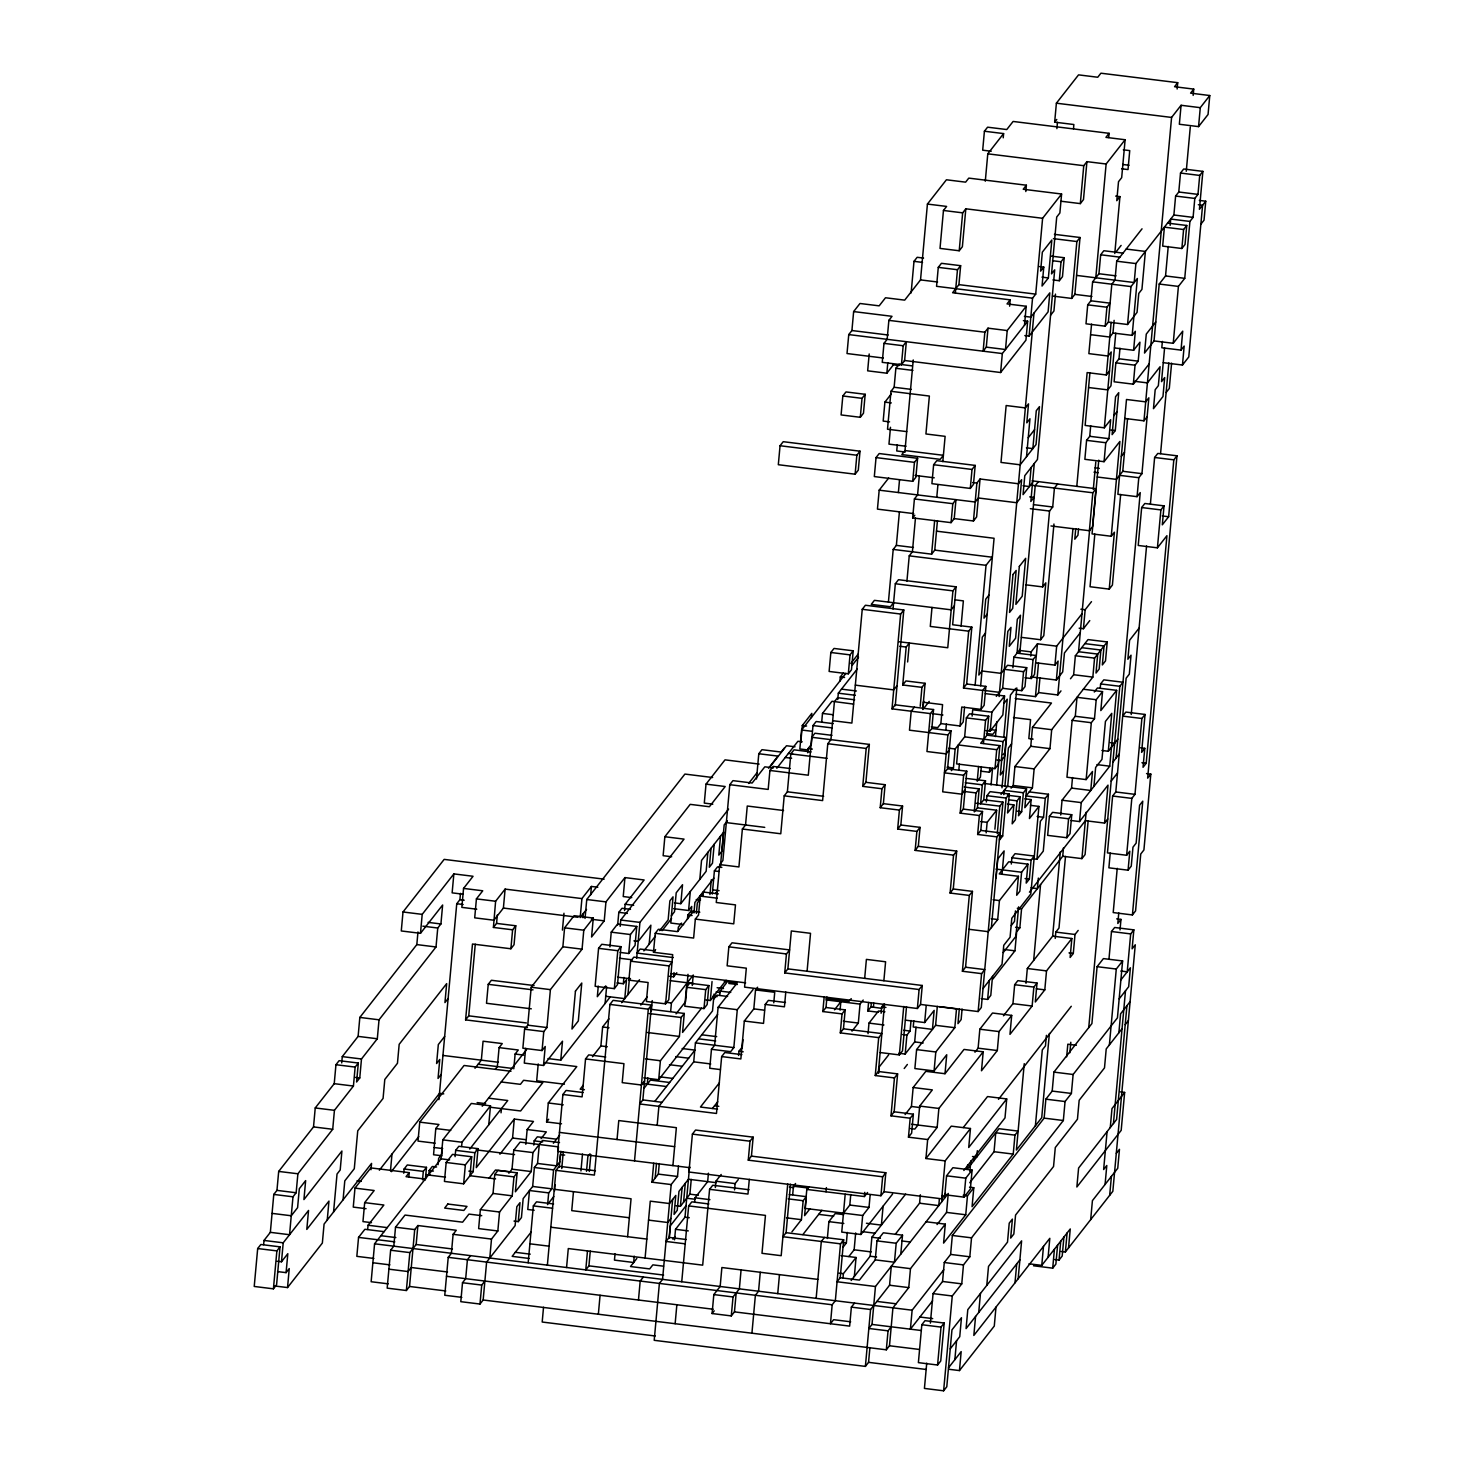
<?xml version="1.0" encoding="UTF-8"?>
<svg xmlns="http://www.w3.org/2000/svg" width="1464" height="1464" viewBox="0 0 1464 1464"><rect width="100%" height="100%" fill="white"/><g stroke="black" fill="none" stroke-linecap="round" stroke-linejoin="round"><path stroke-width="1.5" d="M257.682 1248.536L254.224 1286.453L273.42 1288.832L276.586 1284.788L280.045 1246.852L260.848 1244.491L257.682 1248.536L276.879 1250.897L280.045 1246.852M263.63 1244.656L264.014 1240.447L270.346 1232.34L273.786 1194.423L276.952 1190.378L278.691 1171.42L313.516 1126.914L315.236 1107.955L334.231 1083.671L335.951 1064.712L339.117 1060.668L358.314 1063.029L356.594 1082.006L359.76 1077.943L361.48 1058.984L377.309 1038.763L379.03 1019.804L436.016 946.97L437.754 928.011L440.92 923.967L442.64 905.008L420.479 933.318L401.282 930.958L403.003 911.981L444.159 859.386L604.138 879.15M273.42 1288.832L276.879 1250.897M277.208 1261.254L281.491 1261.767L283.211 1242.808L308.538 1210.454L306.8 1229.412L328.961 1201.084L327.241 1220.043M277.556 1271.594L286.084 1272.637L287.822 1253.678L281.491 1261.767M358.314 1063.029L355.148 1067.073L353.428 1086.05L334.433 1110.316L332.712 1129.275L297.887 1173.78L296.149 1192.757L292.983 1196.802L289.543 1234.719L270.346 1232.34M274.738 1285.978L287.53 1287.57L289.25 1268.593L286.084 1272.637M341.716 1062.937L342.283 1056.624L358.113 1036.384L359.833 1017.425L416.819 944.591L417.972 931.964M333.572 1211.954L337.031 1174.036L340.197 1169.992L341.917 1151.015L303.926 1199.583L305.647 1180.606L299.315 1188.713L297.595 1207.672L291.263 1215.761L272.066 1213.381M343.07 1199.821L344.79 1180.862L354.288 1168.711L357.747 1130.794L383.074 1098.421L384.794 1079.462L397.458 1063.285L399.178 1044.308L446.666 983.625L444.946 1002.584L448.112 998.539M408.822 1176.855L409.206 1172.646L370.813 1167.906L354.983 1188.128L353.263 1207.105L366.055 1208.678M384.08 1231.663L364.884 1229.284L358.552 1237.391L356.832 1256.35L373.906 1258.454M354.983 1188.128L374.18 1190.506L364.682 1202.639L362.962 1221.598L371.49 1222.66M370.996 1169.718L371.563 1163.404L324.075 1224.087L322.355 1243.046L287.53 1287.57M367.665 1229.467L368.05 1225.24L383.879 1205.018L364.682 1202.639M488.756 1124.791L490.495 1105.832L471.298 1103.453L442.805 1139.87L441.067 1158.829L374.583 1243.796L371.142 1281.732L388.198 1283.836M390.467 1170.907L392.004 1154.035M481.729 1215.669L468.938 1214.095L462.606 1222.184L405.016 1215.065L395.518 1227.216L393.798 1246.175L390.632 1250.219L387.173 1288.137L406.37 1290.516L409.536 1286.472L414.715 1229.577L417.88 1225.533L456.274 1230.272L453.108 1234.317L451.388 1253.294L448.222 1257.338L444.763 1295.256L461.837 1297.36M420.479 933.318L422.199 914.36L453.858 873.898L473.055 876.277L463.557 888.41L461.837 907.369L476.77 909.217M403.735 1173.213L404.119 1169.004L407.285 1164.96L426.482 1167.339L425.329 1179.966M510.991 1071.282L464.07 1065.481L419.747 1122.138L418.009 1141.096L435.083 1143.201M406.37 1290.516L409.829 1252.598L416.16 1244.491L417.88 1225.533M422.547 1179.801L423.316 1171.383L426.482 1167.339M453.858 873.898L452.138 892.857L462.807 894.175M428.769 1174.732L429.153 1170.523L432.319 1166.479L436.583 1166.991M419.747 1122.138L438.944 1124.498L435.778 1128.543L433.564 1154.748L442.091 1155.791M438.907 1099.665L456.75 903.727L459.916 899.683L460.483 893.369M438.084 1164.704L438.651 1158.372L441.817 1154.327L442.403 1148.014M495.564 1178.886L469.962 1175.72L471.701 1156.761L452.504 1154.382L446.172 1162.471L444.434 1181.43L463.63 1183.809L473.128 1171.676L474.867 1152.717L478.033 1148.654L458.836 1146.294L455.67 1150.338L455.084 1156.651M463.557 888.41L482.754 890.789L476.422 898.878L474.702 917.837L493.899 920.216L503.396 908.064L505.117 889.106L581.922 898.585L591.419 886.452L597.806 887.239M527.443 1027.527L465.589 1019.877L472.488 944.024L510.881 948.764L514.047 944.719L515.767 925.76L496.571 923.4L493.405 927.444L512.601 929.805L515.767 925.76M465.589 1019.877L468.754 1015.833L475.269 944.189M461.618 1146.458L462.002 1142.249L490.495 1105.832M463.63 1183.809L465.369 1164.85L471.701 1156.761M534.067 985.546L491.392 980.276L488.226 984.32L486.506 1003.279L531.304 1008.824M493.405 927.444L495.619 901.238L505.117 889.106M470.584 1255.655L467.419 1259.699L465.68 1278.676L462.514 1282.72L460.794 1301.679L479.991 1304.04L483.157 1299.995L486.615 1262.078L515.108 1225.661L516.829 1206.702L519.995 1202.658L518.274 1221.616L514.01 1221.086M496.571 923.4L497.339 914.963M478.033 1148.654L476.294 1167.631L514.285 1119.063L533.482 1121.442L527.15 1129.531L525.814 1144.281M480.357 1209.648L478.637 1228.607L497.833 1230.968L499.553 1212.009L512.217 1195.832L513.956 1176.873L517.121 1172.829L497.925 1170.45L494.759 1174.494L493.02 1193.453L480.357 1209.648L499.553 1212.009M474.995 1068.263L481.327 1060.174L483.065 1041.215L502.262 1043.576L499.096 1047.62L497.357 1066.597L495.253 1069.287M510.881 948.764L512.601 929.805M479.991 1304.04L481.729 1285.081L484.895 1281.037M501.036 1112.823L501.42 1108.614M489.781 1258.034L491.501 1239.075L497.833 1230.968M513.773 1068.793L515.127 1054.043L518.293 1049.999L499.096 1047.62M499.901 1154.218L512.565 1138.04L514.285 1119.063M624.579 910.571L625.146 904.24L644.142 879.974L624.945 877.595L605.95 901.879L604.229 920.838L591.566 937.015L593.286 918.056L574.089 915.695L564.592 927.828L562.871 946.787L531.212 987.248L527.754 1025.166L524.588 1029.21L522.868 1048.187L542.064 1050.548L545.23 1046.504L543.51 1065.463L524.295 1063.102L525.649 1048.352M508.85 1173.231L512.016 1169.187L513.754 1150.228L520.086 1142.121L558.479 1146.879L556.741 1165.838L537.544 1163.459L534.378 1167.503L532.658 1186.462L523.16 1198.613L521.44 1217.572L518.274 1221.616M517.121 1172.829L515.383 1191.788L531.212 1171.548L532.951 1152.589L542.449 1140.456L559.504 1142.561M538.221 1063.944L536.684 1080.798L564.409 1084.22M542.064 1050.548L543.784 1031.589L546.95 1027.545L550.409 989.627L582.068 949.166L583.788 930.189L593.286 918.056M533.793 1145.068L534.177 1140.859L537.343 1136.814L556.54 1139.193M528.175 1262.773L533.354 1205.897L536.519 1201.834L553.575 1203.957M537.544 1163.459L539.283 1144.5M562.432 930.098L563.969 913.243M561.517 1123.785L546.584 1121.955L548.305 1102.978L576.798 1066.579L544.809 1062.626M547.737 1203.426L548.689 1192.886L551.855 1188.841L553.575 1169.882L559.907 1161.794M547.975 1058.582L560.767 1060.156L562.505 1041.197L543.51 1065.463M543.528 1307.279L542.192 1322.029L655.25 1335.991M547.371 1265.152L556.009 1170.34L559.175 1166.296L595.427 1170.761M583.13 1092.547L566.074 1090.442L562.908 1094.486L557.729 1151.381L689.983 1167.705M554.453 1191.11L555.021 1184.797M581.922 898.585L580.183 917.562L586.515 909.455M559.248 1167.192L560.401 1154.565L564.665 1155.078M560.108 1159.689L560.877 1151.253M582.965 917.727L583.349 913.518M561.755 1168.565L563.292 1151.711M585.033 918.459L586.753 899.5L684.896 774.072L712.62 777.512M590.651 894.888L591.419 886.452M566.568 1267.513L568.288 1248.554L702.683 1265.152L709.582 1189.317L712.748 1185.254L749.019 1189.738M573.467 1191.678L571.747 1210.637L629.337 1217.755M605.785 1056.99L588.711 1054.885L585.545 1058.929L582.105 1096.865L562.908 1094.486M598.575 948.343L595.134 986.279L614.331 988.639L617.497 984.595L620.956 946.677L601.741 944.298L598.575 948.343L617.79 950.722L620.956 946.677M580.952 1170.944L582.489 1154.09M598.282 986.15L597.312 996.691L605.767 985.894M586.515 1171.273L587.869 1156.523L589.974 1153.833M589.297 1171.438L590.834 1154.584M592.444 1056.734L600.899 1045.937L602.619 1026.978L608.951 1018.889M609.902 946.915L611.238 932.165L617.57 924.077L636.767 926.438L635.047 945.396L628.715 953.503L620.187 952.442M605.089 1003.517L606.627 986.663M587.485 1250.933L585.765 1269.892L588.931 1265.848L590.267 1251.098M741.9 1054.629L724.826 1052.524L721.661 1056.569L716.482 1113.464L639.695 1103.966L642.861 1099.921L651.48 1005.109L613.087 1000.37L609.921 1004.414L594.402 1175.08L556.009 1170.34M617.662 924.974L618.814 912.347L621.98 908.284L630.508 909.345M614.331 988.639L617.79 950.722M620.169 926.346L620.736 920.033L684.054 839.11L664.857 836.731L663.137 855.69L671.665 856.751M624.945 877.595L623.225 896.554L631.753 897.615M616.93 982.948L623.335 983.735L623.92 977.421M628.715 953.503L630.435 934.526L636.767 926.438M598.355 1314.233L600.075 1295.274M665.589 1003.846L669.048 965.929L672.214 961.885L633.821 957.145L630.655 961.189L628.916 980.148L648.113 982.509L646.393 1001.486L665.589 1003.846L668.755 999.802L672.69 954.656L653.493 952.277L655.232 933.318L658.397 929.274L677.594 931.635L693.424 911.413M627.946 994.605L629.483 977.751M617.039 1139.523L618.778 1120.564L676.368 1127.683L672.909 1165.6M636.675 958.206L639.933 922.393L728.578 809.116M615.045 1253.806L614.459 1260.12L633.656 1262.499L634.241 1256.167M649.156 944.134L650.876 925.175L638.212 941.352L633.949 940.84M627.617 1236.714L631.057 1198.778L554.27 1189.299M634.516 1160.861L648.314 1009.172L651.48 1005.109M651.279 1011.148L652.23 1000.607M647.271 1084.147L647.838 1077.833M638.469 1300.014L640.189 1281.055L643.355 1277.011M643.757 1077.852L658.69 1079.7L660.41 1060.741L679.406 1036.457L681.126 1017.498L684.292 1013.454L650.162 1009.227M645.093 1258.034L650.272 1201.157L669.469 1203.536L675.801 1195.429L674.062 1214.406L677.228 1210.344L678.967 1191.385L688.464 1179.252L716.189 1182.674M678.473 1165.948L677.521 1176.47L671.189 1184.559L651.992 1182.198L653.713 1163.239M657.171 1125.304L658.892 1106.345L693.716 1061.839L695.437 1042.88L717.598 1014.552M655.158 1178.154L656.494 1163.404M669.377 976.268L673.641 976.799L674.026 972.59M670.658 1011.423L671.427 1002.986L692.545 976.012M677.96 931.36L678.344 927.133L681.51 923.089M674.41 902.885L680.815 903.672L682.535 884.714L676.203 892.802L674.483 911.761L671.317 915.823M651.992 1182.198L658.324 1174.11L659.276 1163.569M687.458 919.209L687.842 915L691.008 910.956L699.81 912.2M673.66 908.65L688.574 910.498L690.313 891.539M691.173 912.767L691.74 906.454L688.574 910.498M686.506 987.267L684.786 1006.226L703.983 1008.586L707.149 1004.542L708.887 985.583L689.672 983.204L686.506 987.267L705.721 989.627L708.887 985.583M684.292 1013.454L682.572 1032.413L701.567 1008.129M688.025 974.329L685.536 1001.724L676.039 1013.857M693.954 912.95L694.906 902.41L713.901 878.126M759.139 764.08L725.009 759.853L706.014 784.137L704.294 803.096L712.822 804.157M671.189 1184.559L662.552 1279.371L659.386 1283.416L654.207 1340.31L865.389 1366.406L868.555 1362.344L869.909 1347.594M718.33 893.882L703.397 892.034L700.231 896.096L698.511 915.055L695.345 919.099L693.625 938.058L655.232 933.318M696.37 913.39L697.34 902.867L700.506 898.823M699.81 879.407L701.531 860.429L723.692 832.119L721.972 851.078L718.806 855.122L720.526 836.164M685.207 1243.833L666.01 1241.454L669.176 1237.409L672.635 1199.474M669.268 1238.324L670.421 1225.679L686.25 1205.439M692.271 985.492L693.222 974.951M703.013 896.261L703.397 892.034M707.862 852.341L706.142 871.3L680.815 903.672M674.556 1239.843L675.508 1229.321L685.006 1217.17L689.599 1166.607M711.028 848.297L709.308 867.255L712.474 863.211L714.194 844.252M676.13 1205.787L680.394 1206.299L682.133 1187.341M709.948 894.541L711.303 879.791M683.56 1202.255L685.298 1183.296M712.291 894.083L714.395 870.897L717.561 866.853L721.825 867.383M675.142 1323.712L676.862 1304.753M751.435 1156.121L753.155 1137.162L695.565 1130.043L692.399 1134.106L688.94 1172.024L880.925 1195.74L884.091 1191.696L885.812 1172.737L751.435 1156.121L748.269 1160.165L882.646 1176.782L885.812 1172.737M703.983 1008.586L705.721 989.627M681.748 1281.75L688.666 1205.897L691.832 1201.852L708.887 1203.957M773.358 767.886L764.812 766.825L752.148 783.02L732.952 780.641L729.786 784.686L722.887 860.539L719.721 864.583L716.262 902.501L735.477 904.88L733.739 923.839L695.345 919.099M680.394 1206.299L689.892 1194.167L691.246 1179.417M720.343 867.017L724.186 824.891L727.352 820.847M706.051 999.967L710.314 1000.498L712.053 981.539M694.613 1202.017L694.997 1197.808L707.661 1181.631L708.43 1173.195M714.048 994.056L712.511 1010.91L658.69 1079.7M724.277 981.466L737.087 983.058L718.092 1007.324L714.633 1045.241L711.467 1049.304L709.747 1068.263L720.416 1069.58M719.684 995.3L720.068 991.091L726.4 983.003M784.722 972.919L786.442 953.961L789.608 949.916L732.018 942.798L728.852 946.842L727.132 965.801L746.329 968.18L744.59 987.139L917.379 1008.495L920.545 1004.45L922.265 985.473L787.888 968.875L784.722 972.919L919.099 989.518L922.265 985.473M783.533 810.507L747.262 806.024L745.542 824.982L742.376 829.027L738.917 866.944L719.721 864.583M780.056 445.733L778.317 464.71L855.122 474.19L858.288 470.145L860.009 451.187L783.222 441.689L780.056 445.733L856.843 455.231L860.009 451.187M715.347 1187.542L715.914 1181.21L721.185 1174.476M756.504 779.013L758.791 753.74L761.957 749.678L781.172 752.057L784.338 748.013M711.467 1049.304L730.664 1051.664L733.83 1047.62L737.289 1009.702L753.118 989.463M736.191 1292.913L734.452 1311.872L731.286 1315.916L712.09 1313.537L713.828 1294.579L720.16 1286.49L721.88 1267.531L817.864 1279.39M738.551 1055.471L738.936 1051.262L742.102 1047.217M757.638 987.23L755.534 989.92L753.814 1008.879L744.316 1021.03L740.857 1058.948L721.661 1056.569M742.175 1048.132L742.943 1039.696M790.139 768.527L773.083 766.422L769.918 770.467L768.179 789.425L729.786 784.686M734.544 1189.903L735.111 1183.589L738.277 1179.545M731.286 1315.916L733.025 1296.958L739.357 1288.869L741.077 1269.892M748.269 1160.165L749.989 1141.206L753.155 1137.162M749.312 1179.307L747.976 1194.057L709.582 1189.317M785.473 1002.492L768.399 1000.388L765.233 1004.432L763.513 1023.391L744.316 1021.03M811.074 751.947L794 749.824L790.834 753.887L787.376 791.804L784.21 795.849L780.769 833.766L742.376 829.027M773.779 1002.822L774.731 992.299L755.534 989.92M845.881 673.367L801.577 730.005L799.838 748.964L808.384 750.026M800.79 742.358L802.309 725.504L811.806 713.371L811.422 717.58M751.929 1333.21L755.387 1295.274L758.553 1291.23L760.274 1272.271M785.784 992.061L784.429 1006.811L765.233 1004.432M787.888 968.875L791.329 930.958L810.525 933.318L807.085 971.254M807.725 752.771L808.11 748.562L811.276 744.517L812.996 725.558L816.162 721.514L833.217 723.619M831.991 735.349L814.917 733.244L811.751 737.289L808.311 775.206L769.918 770.467M842.825 395.975L841.086 414.934L860.301 417.295L863.467 413.251L865.187 394.292L845.991 391.931L842.825 395.975L862.022 398.336L865.187 394.292M1025.806 191.546L1026.374 185.214L968.784 178.114L965.618 182.158L946.421 179.779L927.426 204.063L920.527 279.899L904.697 300.138L885.5 297.759L879.169 305.848L859.972 303.487L853.64 311.576L851.92 330.535L848.754 334.579L847.016 353.538L883.286 358.021M821.725 721.844L822.494 713.426L831.991 701.274L853.604 704.111M830.838 652.487L829.118 671.445L848.315 673.824L851.481 669.78L853.201 650.803L834.004 648.442L830.838 652.487L850.035 654.866L853.201 650.803M777.75 1293.609L779.47 1274.65M787.724 1184.047L781.19 1255.691L761.994 1253.312L765.452 1215.395L688.666 1205.897M854.647 699.792L837.573 697.688L834.407 701.732L830.948 739.668L827.782 743.712L822.622 800.588L784.21 795.849M786.095 1232.67L843.685 1239.788L840.519 1243.833L782.929 1236.714L786.095 1232.67L790.505 1184.211M855.122 474.19L856.843 455.231M860.301 417.295L862.022 398.336M792.683 1194.624L793.451 1186.206L795.556 1183.498M837.737 699.518L838.323 693.186L857.318 668.92M869.195 353.977L867.658 370.831L886.855 373.21L893.186 365.103M839.915 681.163L840.299 676.954L843.465 672.909M848.315 673.824L850.035 654.866M791.933 1231.81L801.43 1219.677L803.15 1200.718L806.316 1196.674L789.261 1194.551M808.915 1186.737L806.81 1189.427L805.09 1208.404L862.68 1215.504L869.012 1207.416L870.165 1194.789M822.823 1011.551L825.989 1007.506L845.186 1009.867L842.02 1013.911L822.823 1011.551L824.177 996.801M806.316 1196.674L804.596 1215.632L809.867 1208.88M853.64 311.576L892.034 316.315L888.868 320.36L887.147 339.319L883.982 343.363L882.243 362.34L901.44 364.701L904.606 360.656L906.344 341.698L903.178 345.742L901.44 364.701M825.989 1007.506L826.959 996.966M895.254 705.721L903.8 609.994L865.407 605.254L862.241 609.298L851.883 723.07L832.687 720.691M876.039 457.592L874.319 476.569L912.713 481.308L915.878 477.264L917.599 458.305L879.205 453.547L876.039 457.592L914.433 462.35L917.599 458.305M886.855 373.21L887.806 362.669M891.228 394.036L884.897 402.124L883.176 421.083L889.581 421.87M888.685 478.014L879.187 490.166L877.448 509.124L913.719 513.608M911.834 365.835L899.024 364.243L895.858 368.288L894.138 387.265L890.972 391.309L887.513 429.227L906.71 431.606M890.496 427.287L888.959 444.141L906.033 446.245M840.08 1010.16L840.848 1001.724L834.517 1009.831M816.143 1298.348L821.322 1241.472L824.488 1237.409M840.299 1032.889L843.465 1028.826L881.859 1033.584L878.693 1037.628L840.299 1032.889L842.02 1013.911M862.735 786.369L865.901 782.325L885.098 784.704L881.932 788.748L862.735 786.369L866.194 748.452L869.36 744.407L811.751 737.289M826.007 1191.806L826.391 1187.597M843.465 1028.826L845.186 1009.867M865.901 782.325L869.36 744.407M897.304 444.653L896.737 450.967L905.264 452.028M911.12 292.946L913.994 261.342L917.159 257.298L923.546 258.085M827.361 1238.489L828.88 1221.635L835.212 1213.546L843.758 1214.608M888.41 602.088L893.205 549.421L896.371 545.377L899.427 511.668M898.384 492.526L899.518 479.899M904.99 450.564L943.383 455.304L940.217 459.348L901.824 454.609L904.99 450.564L913.243 359.961M893.022 609.042L895.327 583.752L898.493 579.707L956.084 586.826L952.643 624.744L971.84 627.123L966.661 683.999L963.495 688.043L982.692 690.422L985.858 686.378L966.661 683.999M840.519 1243.833L835.34 1300.727L832.174 1304.772L830.454 1323.731L833.62 1319.686L850.676 1321.791M851.993 1031.15L858.325 1023.061L860.045 1004.103L863.211 1000.058M845.204 1194.185L841.745 1232.102L860.942 1234.481L892.601 1194.02M864.675 978.373L866.395 959.396L885.592 961.775L883.872 980.734M880.212 807.707L883.378 803.663L902.574 806.024L899.408 810.086L880.212 807.707L881.932 788.748M937.051 1224.544L946.549 1212.412L948.269 1193.453L875.454 1286.508L837.06 1281.75L840.226 1277.706L843.685 1239.788M883.378 803.663L885.098 784.704M891.997 708.851L895.163 704.806L933.556 709.546L930.39 713.59L891.997 708.851L900.635 614.038L903.8 609.994M912.713 481.308L914.433 462.35M843.008 1277.889L843.392 1273.662L856.056 1257.485L841.123 1255.636M843.191 1247.017L846.357 1242.973L847.308 1232.432M843.484 1213.144L849.815 1205.055L850.767 1194.514M878.473 1012.246L867.823 1010.929L868.573 1002.492M906.93 581.117L909.236 555.844L912.401 551.8L915.457 518.073M951.069 522.648L952.808 503.689L955.974 499.645L954.235 518.604L951.069 522.648L912.676 517.908L914.414 498.95L917.58 494.905L919.301 475.946M868.042 1033.657L868.994 1023.116L878.492 1010.984L884.897 1011.77M867.823 1010.929L870.989 1006.884L871.373 1002.675M1009.611 306.177L1010.178 299.846L952.588 292.745L958.92 284.638L960.64 265.679L941.444 263.319L938.278 267.363L936.557 286.322L1032.541 298.18L1035.707 294.136L1042.606 218.282L1061.601 194.017L1023.208 189.259L1026.374 185.214M927.426 204.063L946.622 206.424L943.457 210.468L940.016 248.404L959.213 250.765L962.379 246.721L965.819 208.803L1042.606 218.282M873.404 1007.342L873.788 1003.115M902.739 684.987L905.905 680.943L925.102 683.304L921.936 687.348L902.739 684.987L906.179 647.051L909.345 643.007L907.625 661.966M848.846 1256.533L854.134 1249.799L855.671 1232.944M854.537 1303.088L851.371 1307.132L849.651 1326.11L734.452 1311.872M854.336 1276.443L856.056 1257.485M860.942 1234.481L862.68 1215.504M806.81 1189.427L864.401 1196.546L864.785 1192.336M875.252 1075.546L878.418 1071.502L897.615 1073.881L894.449 1077.925L875.252 1075.546L878.693 1037.628M881.09 1013.253L881.657 1006.921L883.762 1004.231M897.67 829.045L900.836 825.001L920.051 827.361L916.885 831.406L897.67 829.045L899.408 810.086M878.418 1071.502L884.549 1004.084M900.836 825.001L902.574 806.024M933.629 464.71L931.909 483.669L970.303 488.427L973.469 484.383L975.189 465.406L936.795 460.666L933.629 464.71L972.023 469.45L975.189 465.406M878.583 1073.313L879.15 1067L888.648 1054.867M893.205 549.421L931.598 554.161L934.654 520.452M936.777 497.284L937.93 484.639M955.37 292.91L957.474 269.724L960.64 265.679M959.213 250.765L962.653 212.847L965.819 208.803M851.17 1280.488L870.165 1256.222L871.885 1237.245L905.649 1194.093M920.216 706.307L921.936 687.348M931.598 554.161L934.764 550.116L937.454 520.617M942.816 461.636L945.122 436.345L925.925 433.966L929.366 396.049L890.972 391.309M922.796 708.594L925.102 683.304M932.001 607.45L930.281 626.427L968.674 631.167L971.84 627.123M923.656 701.073L922.887 709.491L929.219 701.402M865.389 1366.406L870.568 1309.511L889.563 1285.227L891.283 1266.269L910.48 1268.648L945.305 1224.142L926.108 1221.763M880.925 1195.74L882.646 1176.782M840.226 1277.706L859.423 1280.085L875.252 1259.864L876.991 1240.886L883.323 1232.798L902.519 1235.177L900.781 1254.136M891.21 1326.805L888.044 1330.849L868.847 1328.47L872.013 1324.426L875.454 1286.508M890.99 1115.842L894.156 1111.798L913.353 1114.177L910.187 1118.221L890.99 1115.842L894.449 1077.925M915.146 850.383L918.312 846.32L956.706 851.078L953.54 855.122L915.146 850.383L916.885 831.406M883.103 1206.153L881.383 1225.112L866.45 1223.264M894.156 1111.798L897.615 1073.881M880.139 1052.543L899.335 1054.904L903.746 1006.445M918.312 846.32L920.051 827.361M930.39 713.59L926.95 751.526L946.147 753.887L949.312 749.842M1108.706 137.525L1109.09 133.315L1013.106 121.457L1006.774 129.546L987.578 127.185L984.412 131.229L982.692 150.188L991.22 151.25M906.527 1006.628L902.501 1050.859L899.335 1054.904M928.67 732.549L931.836 728.505L933.556 709.546M898.786 1053.256L905.173 1054.043L906.911 1035.085L910.077 1031.04L911.029 1020.5M985.29 181.225L987.779 153.83L1003.609 133.59L984.412 131.229M913.811 1020.683L913.243 1026.996L932.44 1029.375L934.16 1010.398L924.662 1022.549L905.466 1020.17M931.287 726.858L937.674 727.645L940.84 723.6L942.578 704.642L923.381 702.263M956.084 586.826L952.918 590.87L947.757 647.747L898.695 641.689M483.157 1299.995L886.324 1349.808L888.044 1330.849M902.519 1235.177L896.188 1243.265L894.449 1262.224L875.252 1259.864M917.379 1008.495L919.099 989.518M905.173 1054.043L914.671 1041.911L916.025 1027.161M886.324 1349.808L889.49 1345.764L892.93 1307.828L908.76 1287.606L910.48 1268.648M905.1 1114.58L911.432 1106.491L913.152 1087.514L925.815 1071.337L945.012 1073.716L964.007 1049.432L983.204 1051.811L938.881 1108.449L937.161 1127.408L927.664 1139.541L908.467 1137.18L910.187 1118.221M937.326 1006.354L935.606 1025.331L916.61 1049.596L914.872 1068.555L934.069 1070.934L946.732 1054.739L945.012 1073.716M945.836 730.262L946.403 723.93M913.353 1114.177L911.633 1133.136L908.467 1137.18M931.836 728.505L951.033 730.884L947.867 734.928L942.688 791.823L961.885 794.183L965.051 790.139M970.303 488.427L972.023 469.45M988.017 328.174L984.851 332.218L983.131 351.177L986.297 347.133L988.017 328.174L1007.214 330.553L1026.209 306.269L1007.012 303.908L1010.178 299.846M1003.224 137.817L1003.609 133.59M947.574 768.801L966.789 771.18L963.623 775.225L944.426 772.846L947.574 768.801L951.033 730.884M924.662 1022.549L926.2 1005.695M961.079 626.153L963.367 600.881L954.839 599.819M913.152 1087.514L932.348 1089.893L919.685 1106.07L917.965 1125.047L914.799 1129.092L910.535 1128.561M954.235 518.604L973.45 520.983L976.891 483.065L980.056 479.002L1018.45 483.761L1021.616 479.716L1019.896 498.675L1016.73 502.719L978.336 497.98L975.17 502.024L879.187 490.166M951.307 770.65L953.43 767.941L955.15 748.982L964.648 736.85L966.368 717.891L969.534 713.828L988.731 716.207L987.011 735.166L980.679 743.255L999.875 745.634L998.155 764.592L994.989 768.637L956.596 763.897L958.316 744.938L996.71 749.678L999.875 745.634M980.056 479.002L976.616 516.938L973.45 520.983M940.84 723.6L960.036 725.979L961.775 707.021L980.971 709.381L984.137 705.337L985.858 686.378M963.495 688.043L968.674 631.167M958.792 770.393L959.378 764.062M964.556 707.185L963.202 721.935L960.036 725.979M895.309 1234.225L919.575 1203.207L920.344 1194.789M943.786 1269.745L912.127 1310.207L910.407 1329.166L932.568 1300.856M925.943 1158.518L951.271 1126.145L970.467 1128.506L945.14 1160.879L925.943 1158.518L927.664 1139.541M950.099 893.04L953.265 888.996L972.462 891.375L969.296 895.419L950.099 893.04L953.54 855.122M934.069 1070.934L935.807 1051.976L954.803 1027.691L956.523 1008.733L939.449 1006.628M953.265 888.996L956.706 851.078M960.164 813.142L963.33 809.098L982.527 811.477L979.361 815.521L960.164 813.142L963.623 775.225M904.331 360.473L1000.607 372.515L1002.328 353.556L1027.655 321.183L1023.391 320.653M963.33 809.098L966.789 771.18M972.133 716.116L972.7 709.784L991.897 712.163L1004.56 695.986L985.364 693.607M1007.214 330.553L1005.494 349.512L986.297 347.133M975.097 685.408L986.022 565.324L992.354 557.235L934.764 550.116M921.826 1324.719L918.386 1362.636L937.582 1365.015L940.748 1360.971L944.189 1323.035L924.992 1320.674L921.826 1324.719L941.023 1327.098L944.189 1323.035M980.66 685.756L994.074 538.276L936.484 531.158M980.971 709.381L982.692 690.422M979.16 788.876L975.994 792.921L974.274 811.88L977.44 807.835L979.16 788.876L964.227 787.028M978.574 766.441L977.238 781.19L980.404 777.146L981.356 766.605M939.357 1199.254L938.772 1205.586L919.575 1203.207M926.73 1363.149L924.424 1388.421L943.621 1390.8L946.787 1386.756L951.966 1329.861L961.464 1317.728L959.744 1336.687L950.246 1348.838M930.372 1323.108L933.062 1293.609L942.56 1281.476L944.28 1262.517L950.612 1254.428L952.332 1235.47L1044.143 1118.13L1045.863 1099.171L1052.195 1091.083L1053.915 1072.106L1091.906 1023.556L1097.085 966.679L1103.417 958.591L1122.614 960.951L1117.435 1017.846L1073.13 1074.485L1071.392 1093.443L1065.06 1101.532L1063.34 1120.509L971.529 1237.83L969.809 1256.789L963.477 1264.896L961.756 1283.855L952.259 1295.988L943.621 1390.8M884.091 1191.696L941.681 1198.815L945.14 1160.879M962.397 971.254L965.563 967.21L984.76 969.589L981.594 973.633L962.397 971.254L969.296 895.419M941.938 1201.541L942.523 1195.21M959.304 1008.897L957.968 1023.647L961.134 1019.603L962.086 1009.062M983.46 743.438L985.565 720.251L988.731 716.207M944.847 1194.752L946.567 1175.793L952.899 1167.705L972.096 1170.084L970.376 1189.043L964.044 1197.131L944.847 1194.752L941.681 1198.815M965.563 967.21L972.462 891.375M977.641 834.48L980.807 830.436L1000.004 832.815L996.838 836.859L977.641 834.48L979.361 815.521M985.492 780.788L982.326 784.832L980.606 803.791L983.771 799.747L985.492 780.788L966.295 778.409M945.104 1197.497L945.488 1193.27M1024.489 325.228L1026.209 306.269M980.807 830.436L982.527 811.477M945.305 1224.142L943.585 1243.101L965.746 1214.772L967.466 1195.814L973.798 1187.725L969.534 1187.194M985.913 730.591L990.176 731.122L991.897 712.163M1027.655 321.183L1025.935 340.142L1000.607 372.515M986.352 802.016L986.937 795.702L990.103 791.658L1009.3 794.019L1007.561 812.978L1013.893 804.889L1007.506 804.102M980.88 771.18L989.408 772.223L989.792 768.014M1024.837 335.585L1029.101 336.098L1032.541 298.18M937.582 1365.015L941.023 1327.098M986.169 832.87L987.139 822.347L996.636 810.214L977.44 807.835M991.036 785.033L992.574 768.179L989.408 772.223M995.447 736.575L996.783 721.844M999.089 696.553L1033.987 313.095M994.989 768.637L996.71 749.678M996.307 696.388L1002.639 688.3L1007.818 631.405L1010.984 627.361L1009.263 646.319L1015.595 638.231L1017.315 619.272L1020.481 615.228L1017.023 653.145L1036.219 655.524L1033.053 659.569L1031.333 678.527L1024.928 677.741M1073.478 128.74L1073.862 124.531L1054.666 122.153L1056.386 103.194L1078.547 74.865L1097.744 77.244L1100.91 73.2L1177.715 82.679L1177.129 89.011M1004.56 695.986L1002.84 714.944L990.176 731.122M996.6 785.381L998.906 760.091M1026.52 456.695L1029.961 418.777L1026.795 422.822L1028.515 403.863L1025.349 407.907L1006.152 405.528L1000.992 462.423L1020.188 464.802L1036.018 444.562L1039.458 406.644L1036.292 410.689L1032.852 448.606L1026.447 447.819M1043.777 267.089L1042.039 286.047L1048.37 277.959L1051.829 240.023L1042.331 252.156L1040.611 271.133L1043.777 267.089L1039.495 266.558M1056.88 128.649L1057.447 122.317M920.545 1004.45L978.135 1011.551L981.594 973.633M994.898 829.173L996.636 810.214M997.057 760.017L1001.321 760.548L1003.041 741.589L1006.207 737.545L987.011 735.166M1001.87 758.151L1000.333 775.005L1003.499 770.961M1003.792 737.087L1007.25 699.17L1004.084 703.214M964.044 1197.131L965.764 1178.172L972.096 1170.084M996.838 836.859L981.301 1007.506L978.135 1011.551M970.467 1128.506L968.729 1147.483L1006.72 1098.933L987.523 1096.554L963.257 1127.573M997.295 833.547L999.802 806.152L1002.968 802.107L983.771 799.747M1006.207 737.545L1004.487 756.504L1001.321 760.548M967.649 1164.96L967.265 1169.169L998.924 1128.707L1018.121 1131.086L1014.955 1135.131L1013.234 1154.09L972.078 1206.684L973.798 1187.725M974.951 1052.213L978.117 1048.169L979.837 1029.21L992.501 1013.015L1011.697 1015.394L1009.977 1034.353L1032.138 1006.024L1033.859 987.065L1037.024 983.021L1017.828 980.66L1014.662 984.705L1012.942 1003.664L1003.444 1015.796M1001.98 787.815L1010.416 695.107L1015.687 688.373M1012.905 667.73L1013.857 657.19L1020.188 649.101M1031.114 467.565L1029.393 486.542L1022.988 485.737M991.366 927.609L1000.004 832.815M996.051 877.961L997.789 859.002L1004.121 850.913L1002.016 874.081M1002.968 802.107L999.509 840.043L1002.675 835.999L1006.134 798.063L1009.3 794.019M1003.81 794.604L1004.194 790.377L1023.391 792.756L1026.557 788.712L983.899 783.441M969.863 1171.438L970.815 1160.915M1004.944 785.875L1008.403 747.958L1011.569 743.913M1034.279 463.521L1030.839 501.457L1034.005 497.394L1029.741 496.882M954.839 1359.708L956.578 1340.731M981.228 998.631L987.633 999.418L989.353 980.459M983.204 1051.811L981.484 1070.77L997.313 1050.53L999.034 1031.571L1011.697 1015.394M973.597 1161.08L973.981 1156.871M1007.726 786.04L1016.821 687.934M1019.804 653.31L1035.231 485.664L1038.397 481.619M1061.601 194.017L1059.881 212.975L1056.715 217.02L1051.536 273.896L1054.702 269.852L1037.445 459.476L1024.782 475.672L1023.061 494.631L1032.559 482.479M992.519 976.415L990.799 995.374L987.633 999.418M969.003 929.292L988.2 931.671L997.698 919.52L999.436 900.561L1018.432 876.296L999.217 873.917L1008.714 861.784L1027.929 864.144L1026.191 883.103L1029.357 879.059L1031.077 860.1L1034.243 856.056L1015.046 853.677L1011.88 857.739L1011.313 864.053M977.348 1150.704L976.763 1157.036L972.499 1156.505M1055.471 294.118L1053.934 310.972L1050.768 315.016M948.782 1369.261L959.451 1370.579L961.171 1351.601L948.507 1367.797M1011.093 788.163L1013.216 785.473L1014.936 766.514L1030.766 746.274L1032.486 727.315L1051.481 703.049L1015.211 698.566M1002.639 688.3L1021.835 690.66L1023.556 671.702L1026.721 667.657L1007.525 665.278L1001.193 673.367L981.996 671.006L978.83 675.05L982.289 637.133L985.455 633.088M1052.909 279.935L1059.314 280.722L1061.034 261.763L1064.2 257.719L1051.408 256.145M1013.893 804.889L1012.173 823.848L1015.339 819.803L1017.059 800.845L1020.225 796.8L1007.433 795.227M1026.721 667.657L1025.001 686.616L1021.835 690.66M1064.2 257.719L1062.48 276.678L1059.314 280.722M1030.747 656.092L1031.132 651.883L1037.464 643.794L1056.66 646.155L1081.987 613.782M1020.225 796.8L1018.505 815.759L1021.671 811.715L1023.391 792.756M975.573 1316.465L973.835 1335.424L1049.816 1238.324L1048.096 1257.283M1037.464 643.794L1034.499 674.483L1031.333 678.527M1025.569 584.795L1042.642 586.899L1049.542 511.046L1052.707 507.002L1054.428 488.043L1057.594 483.998M978.739 1312.421L980.459 1293.462M1018.432 876.296L1016.693 895.254L1019.859 891.21L1021.598 872.233L1027.929 864.144M1015.449 910.901L1014.479 921.442L1011.313 925.486M1026.557 788.712L1024.837 807.671L1031.168 799.582L1024.763 798.795M969.772 1182.729L994.038 1151.711L995.758 1132.752L1014.955 1135.131M1016.254 694.247L1035.451 696.626L1038.525 662.918M1021.433 637.371L1040.63 639.731L1045.808 582.855L1042.642 586.899M1052.488 296.057L1071.685 298.418L1076.864 241.542L1080.029 237.497L1054.428 234.332M1061.126 201.245L1080.322 203.606L1083.763 165.688L1086.929 161.644L1106.125 164.005L1125.121 139.739L1105.924 137.36L1109.09 133.315M1018.615 906.857L1015.924 936.356L1003.261 952.533M992.793 979.141L1014.936 950.813L1016.675 931.854L1019.841 927.81L1021.561 908.851L1062.718 856.257L1063.486 847.821M1035.451 696.626L1038.616 692.582L1039.952 677.832M1053.952 524.021L1043.795 635.687L1040.63 639.731M1071.685 298.418L1074.851 294.374L1080.029 237.497M1086.929 161.644L1083.488 199.561L1080.322 203.606M986.791 1285.355L988.511 1266.397L1007.506 1242.131L1009.227 1223.154L1012.393 1219.109L1010.672 1238.086L1013.838 1234.024L1015.559 1215.065L1053.549 1166.515L1055.288 1147.556L1077.449 1119.228L1079.169 1100.269L1104.496 1067.897L1106.217 1048.938L1122.046 1028.716M1031.168 799.582L1029.448 818.541L1038.946 806.408L1030.4 805.346M1029.247 791.896L1048.444 794.257L1045.278 798.301L1026.081 795.94L1032.413 787.852L1034.133 768.893L1049.963 748.653L1051.683 729.694L1092.839 677.1L1094.56 658.123L1107.223 641.946L1088.026 639.585L1075.363 655.762L1073.643 674.721L1070.477 678.765M1006.72 1098.933L1004.999 1117.892L963.843 1170.486M1038.946 806.408L1030.802 893.973L1011.807 918.257L1010.087 937.216L1003.755 945.305L1002.016 964.282L983.021 988.548M995.996 1307.096L994.276 1326.073L959.451 1370.579M1032.669 858.709L1036.933 859.24L1040.373 821.322L1043.539 817.278L1045.278 798.301M1025.989 983.259L1027.325 968.509L1052.653 936.137L1060.32 851.865M1035.743 662.753L1054.94 665.114L1056.66 646.155M1123.034 253.107L1103.838 250.728L1100.672 254.773L1098.952 273.731L1092.62 281.838L1090.881 300.797L1087.715 304.841L1085.995 323.8L1105.192 326.179L1108.358 322.135L1111.816 284.199L1114.982 280.155L1116.703 261.196L1142.03 228.823M1038.342 878.089L1037.39 888.611L1030.985 887.824M1030.784 676.88L1056.368 680.028L1058.106 661.069L1054.94 665.114M1048.444 794.257L1043.265 851.151L1036.933 859.24M1024.251 1063.651L1016.4 1150.045L1041.727 1117.673L1049.395 1033.401M1033.657 960.421L1040.556 884.567M1038.616 692.582L1057.813 694.961L1072.966 528.504M1076.79 486.377L1087.148 372.588L1106.345 374.967L1109.511 370.923M1091.558 324.13L1088.868 353.629L1108.065 356.008L1111.231 351.964L1104.332 427.817L1085.135 425.438L1089.93 372.771M1095.786 277.794L1106.125 164.005M1049.395 816.418L1047.657 835.377L1066.853 837.737L1070.019 833.693L1071.758 814.734L1052.561 812.355L1049.395 816.418L1068.592 818.779L1071.758 814.734M1075.747 528.669L1074.777 539.209L1077.943 535.165L1078.529 528.852M1037.024 983.021L1035.304 1001.98L1044.802 989.847L1046.522 970.888L1071.849 938.516L1052.653 936.137M1090.698 425.768L1089.747 436.309L1086.581 440.353L1084.861 459.312L1104.057 461.691L1119.887 441.451L1111.249 536.263L1092.053 533.903L1098.769 460.154M1014.991 1282.83L1016.73 1263.871M1018.157 1278.786L1021.616 1240.85L967.796 1309.639L966.075 1328.598L1019.896 1259.827M1060.705 814.972L1062.059 800.222L1071.556 788.09L1072.508 777.549M1105.192 326.179L1106.912 307.22L1110.078 303.158L1090.881 300.797M1083.342 689.233L1102.538 691.612L1096.207 699.701L1077.01 697.322L1075.29 716.28L1072.124 720.325L1066.945 777.219L1086.142 779.598L1092.473 771.491L1090.753 790.469L1071.556 788.09M1050.987 525.96L1089.381 530.718L1092.821 492.782L1095.987 488.738L1032.01 480.833M1035.396 1125.761L1042.295 1049.926L1045.461 1045.863L1046.412 1035.341M1089.655 529.511L1078.529 651.718L1097.726 654.079L1096.005 673.056L1099.171 668.993L1100.891 650.034L1081.695 647.674M1093.297 489.488L1095.786 462.093M1114.781 253.51L1119.942 196.615L1115.678 196.103M1125.121 139.739L1121.68 177.656L1118.514 181.701L1116.776 200.678L1119.942 196.615M1095.987 488.738L1092.547 526.656L1089.381 530.718M1106.345 374.967L1111.139 322.3M1055.233 938.424L1055.819 932.092L1058.984 928.048L1065.499 856.422M1079.151 628.184L1083.433 628.715L1085.153 609.738L1091.485 601.649M1066.853 837.737L1068.592 818.779M1090.607 334.67L1109.804 337.049L1112.969 333.005L1114.122 320.36M1094.834 534.067L1090.04 586.735L1109.236 589.114L1112.402 585.069L1120.655 494.466M1104.057 461.691L1105.778 442.732L1108.943 438.669L1110.664 419.711L1104.332 427.817M1115.751 333.17L1110.956 385.837L1107.791 389.882L1088.594 387.521M1119.978 348.249L1119.008 358.79L1115.842 362.834L1114.122 381.793L1133.319 384.172L1149.149 363.932M1070.989 820.499L1079.517 821.56L1081.255 802.601L1109.749 766.184L1116.648 690.331L1097.451 687.97L1094.285 692.014M1115.275 430.581L1118.734 392.663L1115.568 396.707L1112.109 434.625L1115.275 430.581L1111.011 430.068M1028.972 1263.798L1041.764 1265.372L1043.484 1246.413M1071.849 938.516L1070.129 957.474L1073.295 953.43L1075.015 934.471L1078.181 930.427M1086.142 779.598L1091.321 722.704L1094.486 718.659L1096.207 699.701M1108.358 322.135L1127.554 324.496L1131.013 286.578L1137.345 278.489L1132.166 335.366L1112.969 333.005M1062.718 856.257L1081.914 858.618L1086.142 812.264M1199.345 200.403L1205.75 201.209L1199.419 209.297L1202.877 171.38L1183.681 169L1180.515 173.045L1178.776 192.004L1175.61 196.048L1173.89 215.007L1135.899 263.575L1134.179 282.534L1076.589 275.415M1066.67 1056.843L1067.823 1044.198L1076.351 1045.259M1088.155 820.865L1085.08 854.573L1081.914 858.618M1100.233 688.135L1100.617 683.926L1103.783 679.863L1122.979 682.242L1119.814 686.287L1088.74 1027.6M1109.236 589.114L1114.415 532.219L1111.249 536.263M1093.919 786.406L1095.639 767.447L1101.971 759.359L1105.43 721.441L1111.762 713.352L1108.303 751.27L1101.898 750.483M1102.538 691.612L1100.818 710.571L1116.648 690.331M1114.397 347.92L1133.612 350.28L1135.332 331.322L1132.166 335.366M1069.836 1052.799L1070.806 1042.258M1107.223 641.946L1105.503 660.904L1102.337 664.949L1104.057 645.99L1084.861 643.629M1097.231 477.008L1116.428 479.387L1122.76 471.28L1127.554 418.613M1033.493 1265.774L1052.707 1268.153L1054.428 1249.195M1133.319 384.172L1135.039 365.195L1138.205 361.151L1139.944 342.192L1133.612 350.28M1057.594 1245.15L1055.873 1264.109L1052.707 1268.153M1054.757 1259.534L1059.039 1260.065L1060.759 1241.106M1063.925 1237.043L1062.205 1256.021L1059.039 1260.065M1061.089 1251.446L1065.371 1251.976L1067.091 1232.999M1029.43 892.18L1085.373 820.7L1104.57 823.079L1108.01 785.143L1079.517 821.56M1068.537 1247.914L1070.257 1228.955L1041.764 1265.372M1137.071 496.662L1138.791 477.703L1141.957 473.659L1148.856 397.805L1145.69 401.85L1126.493 399.489L1117.874 494.301L1137.071 496.662L1140.236 492.618L1116.08 758.096M1124.773 418.448L1143.97 420.827L1171.584 117.431L1181.082 105.28L1200.279 107.659L1209.776 95.526L1190.58 93.147L1193.746 89.103L1174.549 86.724L1177.715 82.679M1139.084 628.129L1129.586 640.28L1127.866 659.239L1131.032 655.195L1129.311 674.154L1126.145 678.198L1115.788 791.969L1112.622 796.013L1107.443 852.908L1126.639 855.269L1129.805 851.225L1128.085 870.183L1108.889 867.823L1110.224 853.073M1155.755 321.97L1146.275 334.103L1144.537 353.062L1154.035 340.929L1159.214 284.034L1165.545 275.946L1168.235 246.446M1150.411 503.836L1154.62 457.482L1157.786 453.437L1176.983 455.798L1173.817 459.842L1168.638 516.737L1162.306 524.826L1164.045 505.867L1144.83 503.488L1141.664 507.532L1138.223 545.468L1157.42 547.829L1166.918 535.696L1146.202 763.238L1143.036 767.282L1144.775 748.324L1140.511 747.793M1170.157 225.383L1170.724 219.069L1189.921 221.43L1193.087 217.386L1194.807 198.427L1197.973 194.383L1199.711 175.424L1202.877 171.38M1181.082 105.28L1179.344 124.257L1198.559 126.618L1208.056 114.485L1209.776 95.526M1162.379 341.423L1161.812 347.755L1181.009 350.116L1184.175 346.071L1182.455 365.03L1163.258 362.669M1108.98 958.92L1111.487 931.525L1114.653 927.481L1133.85 929.86L1132.111 948.818L1135.277 944.774L1112.841 1191.275L1065.371 1251.976M1117.233 868.317L1113.207 912.566L1132.404 914.945L1135.57 910.901L1140.749 854.006L1143.915 849.962L1150.814 774.108L1146.55 773.578M1131.233 714.524L1146.568 545.962M1164.594 347.92L1161.519 381.628L1164.685 377.584L1162.965 396.543L1153.467 408.676L1155.188 389.717L1158.353 385.673L1160.092 366.714L1147.428 382.891L1134.618 381.317M1090.68 1219.604L1092.419 1200.645L1117.746 1168.272L1119.466 1149.313L1116.3 1153.358M1118.771 912.896L1117.819 923.436L1120.985 919.392L1116.703 918.861M1160.568 453.602L1168.821 362.999M1186.261 171.27L1190.287 127.02M1193.16 95.416L1193.746 89.103M1109.383 1044.893L1116.282 969.04L1122.614 960.951M1126.639 855.269L1131.818 798.392L1134.984 794.348L1141.883 718.495L1145.049 714.45L1125.853 712.071L1122.687 716.116L1141.883 718.495M1154.035 340.929L1173.231 343.29L1178.41 286.413L1184.742 278.325L1189.921 221.43M1183.589 229.519L1164.392 227.158L1162.672 246.117L1181.869 248.496L1183.589 229.519L1186.755 225.474L1167.558 223.114M1120.015 929.933L1120.985 919.392M1171.603 363.163L1169.297 388.454L1166.131 392.498M1157.42 547.829L1160.879 509.911L1164.045 505.867M1186.755 225.474L1185.035 244.433L1181.869 248.496M1107.095 1131.617L1103.636 1169.535L1106.802 1165.49L1105.082 1184.449M1145.049 714.45L1141.609 752.368L1144.775 748.324M1198.559 126.618L1200.279 107.659M1110.261 1127.573L1111.981 1108.614L1124.645 1092.419L1120.381 1091.888M1118.88 1032.761L1120.601 1013.802L1130.098 1001.651M1181.009 350.116L1182.729 331.157L1173.231 343.29M1113.427 1123.529L1125.505 990.78M1133.85 929.86L1130.684 933.904L1127.225 971.821L1120.82 971.035M1132.404 914.945L1142.762 801.174L1139.596 805.218L1136.137 843.136L1132.971 847.18L1131.251 866.139L1128.085 870.183M1109.675 1195.319L1111.414 1176.361M1126.932 1005.695L1116.593 1119.484L1078.602 1168.034L1076.864 1186.993L1121.186 1130.354L1124.645 1092.419M1176.983 455.798L1147.648 778.153L1150.814 774.108M1205.75 201.209L1204.03 220.167L1200.864 224.212M1054.666 122.153L1056.77 119.462M444.653 1036.475L438.322 1044.564L436.601 1063.523L439.767 1059.479L438.047 1078.437L441.213 1074.393M1029.101 336.098L1048.096 311.832L1049.816 292.873L1030.821 317.139L1024.416 316.352M379.341 1170.23L439.493 1093.352L443.757 1093.882M391.327 1171.658L418.759 1136.595M1115.824 252.156L1121.113 245.421M912.676 517.908L914.799 515.218M664.857 836.731L690.184 804.358L709.381 806.737L725.211 786.516L706.014 784.137M409.206 1172.646L406.04 1176.69L425.237 1179.069M482.223 1106.235L526.546 1049.596M748.635 783.478L757.071 772.699M893.607 602.711L890.441 606.755L871.245 604.394L874.411 600.35L951.197 609.829L954.363 605.785M469.761 1149.075L507.752 1100.525L488.555 1098.146M768.509 768.234L778.006 756.101L758.791 753.74M770.668 765.965L786.479 745.743L795.025 746.786M850.859 663.466L858.252 654.024M1028.24 437.736L1034.572 429.647M852.213 665.278L858.544 657.19M776.817 768.252L797.917 741.278L802.181 741.809M1127.554 324.496L1137.052 312.363L1138.772 293.404L1141.938 289.36L1145.397 251.424L1126.2 249.063M643.886 950.886L655.488 936.045M659.697 930.647L668.151 919.868L669.872 900.891L673.037 896.846L670.823 923.052L683.615 924.626M560.767 1060.156L610.36 996.764M662.076 930.683L671.573 918.55M623.335 983.735L626.501 979.691L624.78 998.649L605.584 996.27M653.493 952.277L655.616 949.587M621.614 1002.694L639.548 979.764M489.177 1178.081L495.491 1169.992L510.424 1171.841M715.402 893.479L717.506 890.771M546.584 1121.955L548.689 1119.246M640.811 1005.073L647.143 996.984M541.076 1138.644L546.346 1131.91L527.15 1129.531M583.331 1085.135L580.165 1089.179L584.429 1089.692M896.901 685.847L893.735 689.892L855.324 685.152M673.641 976.799L676.807 972.755M1113.83 415.666L1116.995 411.622M553.374 1143.238L559.706 1135.149M988.895 595.153L985.73 599.197L984.009 618.156L987.175 614.111M914.36 707.167L911.194 711.23L909.473 730.188L947.867 734.928M1182.455 365.03L1188.786 356.942L1202.584 205.253L1198.321 204.722M1143.97 420.827L1147.136 416.783M1121.314 456.365L1124.48 452.321M547.463 1204.616L553.795 1196.527M644.581 1080.963L641.415 1085.007L622.218 1082.646L623.938 1063.669L585.545 1058.929M710.314 1000.498L726.144 980.276M531.139 1232.084L512.144 1256.35L529.199 1258.473M644.105 1088.191L650.437 1080.103L669.634 1082.482M713.737 999.18L716.903 995.136L727.571 996.453M654.847 1101.349L694.961 1050.109L682.151 1048.535M719.446 1082.774L700.451 1107.04L717.525 1109.145M1080.267 632.759L1064.438 652.981L1062.699 671.939L1056.368 680.028M1083.433 628.715L1089.765 620.608M712.437 1108.468L717.726 1101.733M1003.115 754.692L1005.237 752.002M1057.813 694.961L1060.979 690.898M636.822 1258.454L630.49 1266.543L649.687 1268.904L652.853 1264.859L663.521 1266.177M1001.028 794.421L1007.36 786.333M670.896 1218.451L667.73 1222.495L648.534 1220.116M851.225 998.631L849.102 1001.321L832.046 999.217M672.909 1239.239L675.014 1236.549M1108.303 751.27L1117.801 739.137M1112.915 762.14L1119.246 754.052M1111.176 781.099L1117.508 773.01M712.09 1313.537L714.212 1310.847M904.203 1068.519L907.369 1064.456M1104.57 823.079L1107.736 819.017M802.876 1234.591L821.871 1210.307M864.401 1196.546L867.566 1192.501M998.466 1099.336L1071.282 1006.28M1120.893 979.91L1130.391 967.777L1128.671 986.736L1119.173 998.887M1125.212 1024.672L1128.378 1020.628M1056.386 103.194L1171.584 117.431M1123.327 149.822L1129.732 150.609L1128.012 169.568L1121.607 168.781M1122.65 164.462L1129.037 165.267M1180.515 173.045L1199.711 175.424M987.779 153.83L1083.763 165.688M1178.776 192.004L1197.973 194.383M1175.61 196.048L1194.807 198.427M1173.89 215.007L1193.087 217.386M943.457 210.468L962.653 212.847M1053.403 238.632L1076.864 241.542M1100.672 254.773L1119.869 257.152M1116.703 261.196L1135.899 263.575M1052.506 260.72L1061.034 261.763M1165.545 275.946L1184.742 278.325M1098.952 273.731L1116.007 275.854M1159.214 284.034L1178.41 286.413M1092.62 281.838L1131.013 286.578M913.994 261.342L922.521 262.404M1041.984 277.154L1048.37 277.959M938.278 267.363L957.474 269.724M1074.851 294.374L1091.924 296.478M920.527 279.899L937.582 282.003M958.92 284.638L1035.707 294.136M1087.715 304.841L1106.912 307.22M888.868 320.36L984.851 332.218M1119.008 358.79L1138.205 361.151M1115.842 362.834L1135.039 365.195M851.92 330.535L888.172 335.018M848.754 334.579L1002.328 353.556M883.982 343.363L903.178 345.742M892.619 364.737L899.024 365.524M895.858 368.288L912.932 370.41M894.138 387.265L911.212 389.369M884.897 402.124L891.302 402.911M1089.747 436.309L1108.943 438.669M1086.581 440.353L1105.778 442.732M1154.62 457.482L1173.817 459.842M1095.035 467.858L1099.299 468.389M1122.76 471.28L1141.957 473.659M1093.992 472.177L1098.256 472.707M1119.594 475.343L1138.791 477.703M1030.967 485.151L1092.821 492.782M915.037 475.416L934.233 477.795M972.627 482.534L976.891 483.065M1141.664 507.532L1160.879 509.911M1162.251 515.95L1168.638 516.737M1033.511 504.641L1052.707 507.002M1030.345 508.685L1049.542 511.046M914.414 498.95L952.808 503.689M896.371 545.377L913.426 547.481M909.236 555.844L986.022 565.324M895.327 583.752L952.918 590.87M1080.889 609.225L1085.153 609.738M862.241 609.298L900.635 614.038M1075.363 655.762L1094.56 658.123M1020.463 650.565L1031.132 651.883M1013.857 657.19L1033.053 659.569M899.793 646.264L906.179 647.051M1073.643 674.721L1092.839 677.1M1004.359 669.322L1023.556 671.702M1100.617 683.926L1119.814 686.287M984.54 690.496L999.473 692.344M840.299 676.954L844.563 677.484M1075.29 716.28L1094.486 718.659M841.489 689.141L856.422 690.99M1072.124 720.325L1091.321 722.704M838.323 693.186L855.379 695.29M1013.491 717.525L1030.564 719.629L1028.826 738.588L1033.108 739.119M932.239 713.663L942.908 714.981M966.368 717.891L985.565 720.251M1032.486 727.315L1051.683 729.694M1110.371 742.651L1114.635 743.181M989.627 729.475L996.014 730.262L992.848 734.306L986.462 733.519M822.494 713.426L833.162 714.743M964.648 736.85L1003.041 741.589M1030.766 746.274L1049.963 748.653M1141.938 762.707L1146.202 763.238M812.996 725.558L832.192 727.919M802.309 725.504L806.591 726.034M1096.939 764.611L1109.749 766.184M801.577 730.005L812.227 731.323M948.745 748.196L955.15 748.982M1014.936 766.514L1034.133 768.893M827.782 743.712L866.194 748.452M808.11 748.562L812.374 749.092M947.025 767.154L953.43 767.941M1115.788 791.969L1134.984 794.348M788.419 753.429L792.683 753.942M790.834 753.887L827.105 758.352M1112.622 796.013L1131.818 798.392M1013.216 785.473L1032.413 787.852M785.253 757.474L791.658 758.261M965.252 782.709L982.326 784.832M1062.059 800.222L1081.255 802.601M963.202 791.329L975.994 792.921M986.937 795.702L1006.134 798.063M1008.531 799.783L1017.059 800.845M976.323 803.26L999.802 806.152M1017.407 811.184L1021.671 811.715M1037.153 816.473L1043.539 817.278M787.376 791.804L823.646 796.288M980.734 821.56L987.139 822.347M998.411 835.468L1002.675 835.999M726.345 822.603L764.739 827.361M1011.88 857.739L1031.077 860.1M995.996 869.085L1021.598 872.233M1025.093 878.546L1029.357 879.059M993.031 899.774L999.436 900.561M714.395 870.897L718.659 871.428M1017.297 908.321L1021.561 908.851M1111.487 931.525L1130.684 933.904M991.311 918.733L997.698 919.52M1055.819 932.092L1075.015 934.471M712.675 889.856L719.062 890.661M1015.577 927.279L1019.841 927.81M700.231 896.096L717.305 898.201M696.224 899.555L700.487 900.086M1069.013 952.899L1073.295 953.43M1004.286 949.496L1014.936 950.813M586.753 899.5L605.95 901.879M625.146 904.24L633.674 905.301M687.842 915L692.106 915.531M1097.085 966.679L1116.282 969.04M618.814 912.347L627.342 913.39M476.422 898.878L495.619 901.238M1027.325 968.509L1046.522 970.888M459.916 899.683L464.18 900.214M620.736 920.033L639.933 922.393M503.396 908.064L578.06 917.288M591.419 919.264L604.229 920.838M456.75 903.727L463.136 904.514M611.238 932.165L630.435 934.526M728.852 946.842L786.442 953.961M564.592 927.828L583.788 930.189M1014.662 984.705L1033.859 987.065M1036.256 988.786L1044.802 989.847M403.003 911.981L422.199 914.36M428.11 922.375L440.92 923.967M655.085 950.886L640.152 949.038L636.986 953.082L673.239 957.566M422.822 926.163L437.754 928.011M562.871 946.787L582.068 949.166M1012.942 1003.664L1032.138 1006.024M619.418 958.206L632.228 959.798M630.655 961.189L669.048 965.929M670.97 973.615L745.634 982.838M416.819 944.591L436.016 946.97M728.816 983.46L737.362 984.503M825.934 998.613L832.321 999.4M670.201 980.642L693.662 983.552M825.916 999.894L860.045 1004.103M881.657 1006.921L885.921 1007.452M717.122 987.724L723.509 988.511M870.989 1006.884L881.932 1008.385M617.698 977.183L630.49 978.757M720.068 991.091L730.737 992.409M716.079 992.025L720.343 992.555M712.913 996.069L717.177 996.6M979.837 1029.21L999.034 1031.571M935.606 1025.331L954.803 1027.691M753.814 1008.879L764.483 1010.197M868.994 1023.116L883.927 1024.965M843.392 1021.213L858.325 1023.061M718.092 1007.324L737.289 1009.702M903.672 1030.253L910.077 1031.04M665.04 1002.199L671.427 1002.986M531.212 987.248L550.409 989.627M902.629 1034.554L906.911 1035.085M488.226 984.32L533.024 989.865M978.117 1048.169L997.313 1050.53M914.671 1041.911L923.198 1042.972M609.921 1004.414L648.314 1009.172M649.138 1013.546L681.126 1017.498M916.61 1049.596L935.807 1051.976M1053.915 1072.106L1073.13 1074.485M701.768 1034.792L716.701 1036.622M602.619 1026.978L609.024 1027.765M647.417 1032.504L679.406 1036.457M698.603 1038.836L715.676 1040.941M695.437 1042.88L733.83 1047.62M468.754 1015.833L526.345 1022.952M527.754 1025.166L546.95 1027.545M738.936 1051.262L743.2 1051.793M1052.195 1091.083L1071.392 1093.443M524.588 1029.21L543.784 1031.589M1045.863 1099.171L1065.06 1101.532M600.899 1045.937L607.286 1046.723M359.833 1017.425L379.03 1019.804M675.819 1056.624L688.629 1058.197M693.716 1061.839L710.772 1063.944M645.478 1058.893L660.41 1060.741M669.487 1064.712L682.297 1066.286M1044.143 1118.13L1063.34 1120.509M515.127 1054.043L523.654 1055.105M358.113 1036.384L377.309 1038.763M919.685 1106.07L938.881 1108.449M911.432 1106.491L919.959 1107.534M659.99 1076.845L672.799 1078.437M442.933 1055.434L498.401 1062.278M642.989 1083.616L666.468 1086.526M478.161 1064.218L512.29 1068.427M911.56 1124.242L937.161 1127.408M342.283 1056.624L361.48 1058.984M714.56 1105.778L718.824 1106.308M501.219 1081.969L520.415 1084.33L523.581 1080.286L542.778 1082.665L520.617 1110.975L490.751 1107.296M642.861 1099.921L662.057 1102.301M335.951 1064.712L355.148 1067.073M994.038 1151.711L1013.234 1154.09M355.496 1077.431L359.76 1077.943M548.305 1102.978L563.237 1104.826M334.231 1083.671L353.428 1086.05M477.136 1102.593L485.664 1103.655M692.399 1134.106L749.989 1141.206M946.567 1175.793L965.764 1178.172M559.449 1132.404L674.63 1146.641M315.236 1107.955L334.433 1110.316M435.778 1128.543L450.711 1130.391M512.565 1138.04L525.356 1139.614M534.177 1140.859L542.705 1141.92M963.202 1195.283L967.466 1195.814M442.805 1139.87L462.002 1142.249M513.754 1150.228L532.951 1152.589M313.516 1126.914L332.712 1129.275M793.451 1186.206L808.384 1188.054M789.462 1187.139L793.726 1187.67M476.166 1149.862L514.559 1154.602M658.324 1174.11L677.521 1176.47M715.914 1181.21L735.111 1183.589M434.058 1147.501L442.586 1148.563M455.67 1150.338L474.867 1152.717M946.549 1212.412L965.746 1214.772M849.815 1205.055L869.012 1207.416M534.378 1167.503L553.575 1169.882M788.218 1198.87L803.15 1200.718M441.067 1158.829L449.613 1159.891M512.016 1169.187L531.212 1171.548M446.172 1162.471L465.369 1164.85M689.892 1194.167L698.419 1195.228M694.997 1197.808L709.93 1199.657M468.864 1171.145L473.128 1171.676M494.759 1174.494L513.956 1176.873M686.726 1198.211L695.254 1199.272M818.705 1214.37L833.62 1216.2M429.153 1170.523L433.417 1171.054M952.332 1235.47L971.529 1237.83M404.119 1169.004L423.316 1171.383M828.88 1221.635L843.813 1223.483M532.658 1186.462L551.855 1188.841M786.497 1217.828L801.43 1219.677M425.987 1174.567L430.251 1175.098M428.403 1175.025L445.477 1177.129M548.689 1192.886L529.492 1190.525L527.772 1209.484L534.159 1210.271M862.259 1231.627L875.051 1233.2M871.885 1237.245L880.413 1238.306M901.751 1240.941L910.279 1242.003M493.02 1193.453L512.217 1195.832M685.006 1217.17L689.269 1217.7M876.991 1240.886L896.188 1243.265M357.033 1180.789L361.297 1181.32M278.691 1171.42L297.887 1173.78M950.612 1254.428L969.809 1256.789M842.093 1242.442L846.357 1242.973M533.354 1205.897L552.55 1208.257M854.134 1249.799L871.19 1251.903M675.508 1229.321L688.3 1230.895M944.28 1262.517L963.477 1264.896M870.165 1256.222L876.57 1257.009M669.176 1237.409L686.232 1239.514M276.952 1190.378L296.149 1192.757M550.83 1227.216L646.813 1239.075M273.786 1194.423L292.983 1196.802M942.56 1281.476L961.756 1283.855M839.128 1273.149L843.392 1273.662M889.563 1285.227L908.76 1287.606M395.518 1227.216L414.715 1229.577M453.108 1234.317L491.501 1239.075M529.895 1243.814L549.091 1246.175M933.062 1293.609L952.259 1295.988M368.05 1225.24L387.246 1227.619M380.915 1235.707L395.847 1237.556M515.31 1252.306L530.243 1254.154M358.552 1237.391L394.822 1241.856M416.16 1244.491L452.413 1248.975M588.931 1265.848L663.595 1275.071M876.899 1301.423L896.096 1303.784M374.583 1243.796L912.127 1310.207M390.632 1250.219L409.829 1252.598M448.222 1257.338L832.174 1304.772M851.371 1307.132L870.568 1309.511M919.904 1317.033L932.696 1318.606M713.828 1294.579L733.025 1296.958M264.014 1240.447L283.211 1242.808M372.863 1262.755L389.936 1264.878M447.527 1271.978L411.256 1267.513L408.09 1271.557L388.893 1269.178M872.013 1324.426L921.076 1330.483M446.483 1276.297L713.133 1309.237M462.514 1282.72L481.729 1285.081M409.536 1286.472L445.806 1290.955M889.49 1345.764L919.337 1349.442M868.555 1362.344L926.145 1369.462M575.443 991.128L571.985 1029.046L578.317 1020.957L581.775 983.039L575.443 991.128M1012.996 574.529L1009.538 612.446L1012.704 608.402L1016.162 570.466L1012.996 574.529M1019.328 566.422L1015.87 604.358L1022.201 596.251L1025.66 558.333L1019.328 566.422M447.819 1204.03L444.653 1208.093L463.85 1210.454L467.016 1206.409L447.819 1204.03"/></g></svg>
